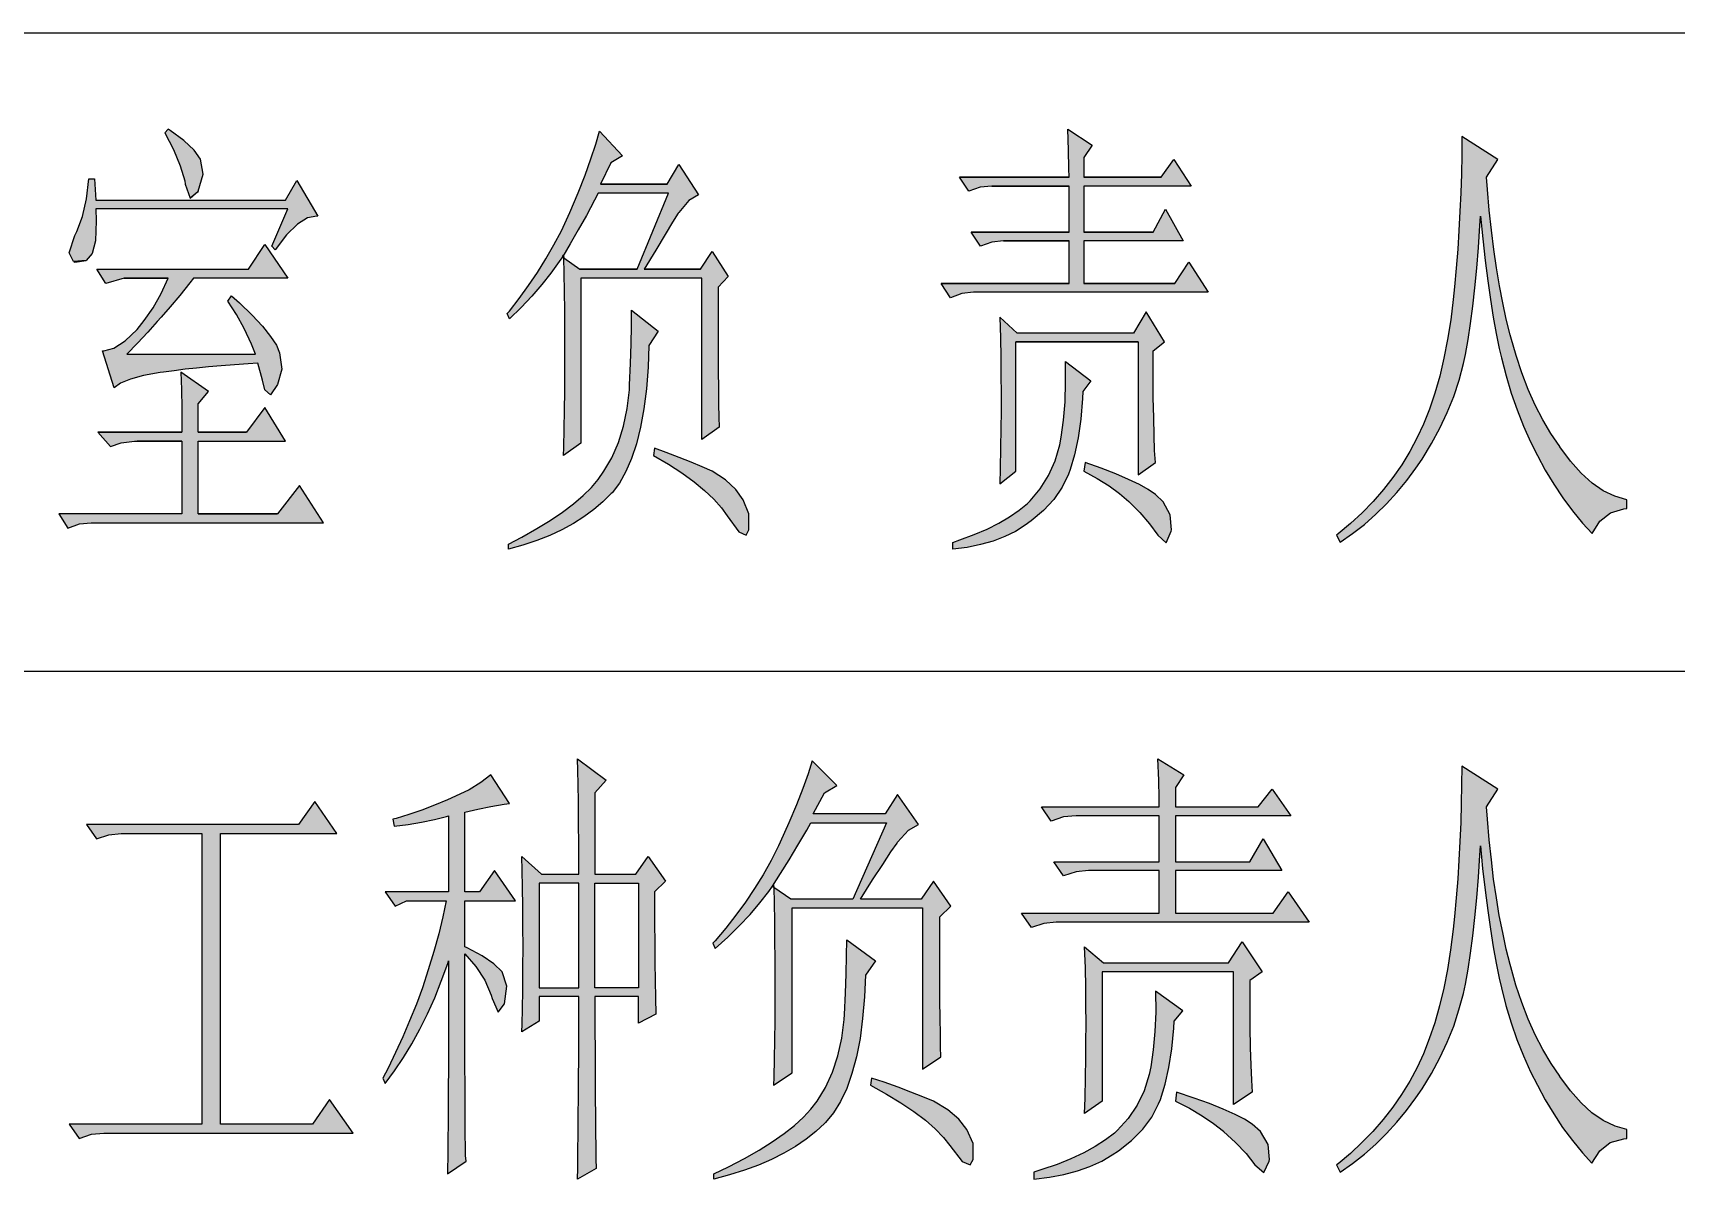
# Model space of a CAD drawing. Extents: x 535358 to 858566, y -185481 to -98609.
# Drawn here: x 754768 to 756158, y -160068 to -159098 of the extents above; entities that cross this region are included whole.
import ezdxf

# ---------------------------------------------------------------- set-up
doc = ezdxf.new("R2010")
doc.units = 0
doc.header["$LTSCALE"] = 1000
doc.header["$MEASUREMENT"] = 0
doc.layers.add('1', color=3, linetype='CONTINUOUS')

msp = doc.modelspace()

# ---------------------------------------------------------------- hatches: boundary and pattern name
at = {"layer": '1'}
h = msp.add_hatch(color=256, dxfattribs=at)
h.paths.add_polyline_path([(754900.4, -159309.8), (754903.4, -159306), (754983.3, -159306), (754963.8, -159277.4), (754950.1, -159298.4), (754821.7, -159298.4), (754829.4, -159310.4), (754844.9, -159306), (754882, -159306), (754876, -159319), (754869.2, -159331), (754861.8, -159341.8), (754855.7, -159349.4), (754845.5, -159359.1), (754836.1, -159365.1), (754826.6, -159367.7), (754836.2, -159398.9), (754841.8, -159394.9), (754850.1, -159391.3), (754861.2, -159388.3), (754875.2, -159385.9), (754878.1, -159385.4), (754887, -159384.3), (754896.3, -159383.1), (754906, -159382.1), (754916.1, -159381.1), (754926.8, -159380.1), (754938, -159379.3), (754949.6, -159378.4), (754958, -159377.9), (754961.8, -159392.4), (754963.8, -159400.4), (754968.7, -159404.7), (754974.6, -159395.9), (754978.1, -159383), (754976.1, -159369.1), (754973.6, -159362.8), (754968.7, -159355.3), (754961.8, -159346.7), (754953, -159337.3), (754942.3, -159326.8), (754935.5, -159321), (754932.5, -159325.4), (754939.8, -159336.6), (754946.4, -159348.7), (754952.6, -159361.7), (754956, -159370.4), (754846.9, -159370.4), (754856.2, -159361), (754864.8, -159351.7), (754872.8, -159342.7), (754876.1, -159339), (754883.8, -159330.3), (754892, -159320.5)])
h.paths.add_polyline_path([(754907.3, -159412.4), (754916.1, -159401.9), (754892.7, -159385.4), (754893.2, -159400.1), (754893.5, -159416), (754893.7, -159433), (754893.7, -159436.4), (754822.5, -159436.4), (754833.2, -159448.4), (754842.2, -159445.3), (754853.4, -159443.9), (754855.7, -159443.9), (754893.7, -159443.9), (754893.7, -159505.5), (754789.5, -159505.5), (754797.2, -159517.5), (754806.9, -159513.9), (754816.8, -159512.9), (755013.4, -159512.9), (754993, -159481.5), (754974.6, -159505.5), (754907.3, -159505.5), (754907.3, -159443.9), (754981.3, -159443.9), (754963.8, -159415.4), (754948.3, -159436.4), (754907.3, -159436.4)])
h.paths.add_polyline_path([(754904, -159197.6), (754895.4, -159189.5), (754883.8, -159181.1), (754882, -159179.9), (754879.1, -159182.9), (754886.5, -159197.2), (754892.1, -159210.8), (754896, -159223.5), (754896.5, -159226.4), (754900.5, -159238.4), (754907.3, -159232.4), (754911.7, -159218.1), (754909.3, -159205.4)])
h.paths.add_polyline_path([(754821.1, -159257.5), (754820.7, -159247.4), (754983.3, -159247.4), (754969.6, -159279), (754972.6, -159282), (754982.1, -159269.2), (754991.3, -159260.2), (754999.9, -159255), (755008.5, -159253.2), (754991, -159223.4), (754981.3, -159239.9), (754820.7, -159239.9), (754819.7, -159221.9), (754814.8, -159221.9), (754812.9, -159238.9), (754809.5, -159253.8), (754804.8, -159266.5), (754803.1, -159270), (754798.2, -159284.5), (754801.9, -159292), (754812.7, -159291.1), (754817.7, -159285), (754820.5, -159274.4)])
h.paths.add_polyline_path([(755235.8, -159253), (755242.7, -159240.1), (755245.9, -159234), (755305.3, -159234), (755278.9, -159298.5), (755230.3, -159298.5), (755216.7, -159288.7), (755217, -159301.8), (755217.2, -159317.4), (755217.5, -159333.4), (755217.6, -159349.7), (755217.6, -159366.3), (755217.6, -159369), (755217.6, -159385.4), (755217.5, -159401.7), (755217.3, -159417.7), (755217.1, -159433.6), (755216.8, -159449.2), (755216.6, -159456), (755231.2, -159445.5), (755231.2, -159305.9), (755333.5, -159305.9), (755333.5, -159442.5), (755348.1, -159432), (755347.9, -159423.5), (755347.7, -159412.7), (755347.5, -159399.5), (755347.3, -159384), (755347.3, -159366.1), (755347.2, -159345.9), (755347.2, -159323.3), (755347.2, -159313.5), (755355.9, -159304.5), (755342.2, -159283.5), (755332.5, -159298.5), (755284.8, -159298.5), (755294.5, -159282.4), (755302.4, -159269.1), (755308.8, -159258.7), (755313.6, -159251.1), (755314, -159250.5), (755322.5, -159240.3), (755330.6, -159235.5), (755314, -159209.9), (755304.3, -159226.5), (755247.8, -159226.5), (755256.6, -159208.4), (755266.3, -159202.5), (755246.8, -159181.5), (755243.7, -159192.5), (755239.7, -159205), (755234.7, -159218.8), (755228.8, -159233.9), (755221.8, -159250.3), (755220.5, -159253.4), (755214.7, -159265.8), (755208.4, -159277.9), (755201.6, -159289.6), (755194.6, -159301.1), (755187, -159312.2), (755179.1, -159323.1), (755170.7, -159333.8), (755168.9, -159336), (755170.9, -159340.4), (755180.7, -159330.7), (755189.7, -159321.1), (755198.1, -159311.4), (755205.9, -159301.7), (755212.9, -159292), (755215.9, -159287.6), (755222.2, -159276.9), (755229, -159265.2)])
h.paths.add_polyline_path([(755286.6, -159399.6), (755288, -159381.2), (755288.7, -159362.9), (755296.5, -159350.9), (755274.1, -159333), (755274, -159346.5), (755273.7, -159361.5), (755273.1, -159378.1), (755272.3, -159396.2), (755272.2, -159400.5), (755270.4, -159416.3), (755267.3, -159431.1), (755263, -159444.9), (755257.4, -159457.9), (755250.7, -159469.4), (755245.9, -159476.3), (755240.1, -159483.1), (755233.1, -159490), (755224.9, -159496.9), (755215.7, -159503.9), (755205.3, -159510.9), (755193.8, -159517.9), (755181.2, -159525.1), (755169.9, -159531), (755169.9, -159535.4), (755182.2, -159531.9), (755193.9, -159528), (755204.8, -159523.6), (755215.2, -159518.8), (755224.8, -159513.6), (755233.8, -159507.8), (755242.1, -159501.7), (755249.8, -159495.2), (755257.6, -159487.5), (755263.8, -159479.3), (755269.2, -159469.7), (755274.1, -159458.6), (755278.2, -159446.1), (755281.7, -159432.1), (755284.5, -159416.6)])
h.paths.add_polyline_path([(755362.2, -159484.8), (755353.4, -159476.7), (755342.2, -159469.4), (755333.8, -159465.7), (755324.5, -159461.8), (755314.4, -159457.7), (755303.4, -159453.6), (755293.6, -159449.9), (755292.6, -159456), (755305.3, -159463.4), (755316.7, -159470.8), (755326.9, -159478.2), (755335.9, -159485.6), (755343.7, -159493), (755350.2, -159500.4), (755355, -159507), (755364.8, -159520.5), (755371.1, -159523.3), (755373.4, -159519), (755373.4, -159505.5), (755368.6, -159493.4)])
h.paths.add_polyline_path([(755656.8, -159228), (755747.4, -159228), (755732.8, -159205.5), (755722, -159220.4), (755656.8, -159220.4), (755656.8, -159204), (755663.7, -159193.5), (755643.2, -159180), (755643.8, -159197.8), (755644.1, -159213.2), (755644.2, -159220.4), (755551.6, -159220.4), (755559.4, -159232.5), (755569.1, -159229), (755578.9, -159228), (755644.2, -159228), (755644.2, -159267), (755561.4, -159267), (755569.2, -159279), (755578.9, -159275.5), (755588.7, -159274.4), (755644.2, -159274.4), (755644.2, -159310.5), (755536, -159310.5), (755543.8, -159322.5), (755553.5, -159319), (755563.3, -159317.9), (755762, -159317.9), (755745.4, -159292.5), (755733.7, -159310.5), (755656.8, -159310.5), (755656.8, -159274.4), (755740.6, -159274.4), (755725.9, -159247.5), (755715.3, -159267), (755656.8, -159267)])
h.paths.add_polyline_path([(755599.3, -159359.9), (755702.6, -159359.9), (755702.6, -159472.5), (755717.2, -159462), (755716.6, -159451.7), (755716.1, -159439.1), (755715.8, -159424.2), (755715.4, -159406.9), (755715.3, -159387.4), (755715.3, -159367.5), (755725, -159359.9), (755709.4, -159334.5), (755698.7, -159352.5), (755600.4, -159352.5), (755585.7, -159338.9), (755586.1, -159356.6), (755586.5, -159373.2), (755586.6, -159388.7), (755586.7, -159403.2), (755586.7, -159404.9), (755586.7, -159418.5), (755586.5, -159433.2), (755586.3, -159449.5), (755586, -159467), (755585.7, -159479.9), (755599.3, -159469.4)])
h.paths.add_polyline_path([(755648.9, -159455.4), (755651.8, -159441), (755654.1, -159425.2), (755655.6, -159407.7), (755655.9, -159402), (755662.6, -159392.9), (755641.3, -159376.5), (755641.3, -159394), (755640.8, -159410.6), (755639.5, -159426.1), (755637.5, -159440.6), (755636.4, -159446.9), (755632.4, -159460.6), (755626.9, -159473), (755619.8, -159484.3), (755611.2, -159494.4), (755609.1, -159496.5), (755602, -159502.4), (755593.9, -159507.9), (755584.9, -159513.2), (755574.9, -159518.3), (755564, -159522.9), (755551.9, -159527.4), (755545.8, -159529.5), (755545.8, -159535.4), (755558, -159533.8), (755569.4, -159531.4), (755580.1, -159528.4), (755589.9, -159524.6), (755598.9, -159520.2), (755607.2, -159515.1), (755612.1, -159511.4), (755622.5, -159502.7), (755631.2, -159493.2), (755638.3, -159482.9), (755643.7, -159471.8), (755645.1, -159467.9)])
h.paths.add_polyline_path([(755723.7, -159495.1), (755717.2, -159489), (755711.2, -159484.9), (755703.7, -159480.6), (755694.5, -159476.2), (755683.8, -159471.6), (755671.5, -159466.8), (755657.8, -159462), (755656.8, -159469.4), (755668, -159475.6), (755678, -159481.8), (755687, -159488.3), (755694.8, -159495), (755694.9, -159495), (755704.2, -159504.3), (755712.3, -159513.9), (755719.2, -159523.4), (755726.3, -159529.9), (755730.6, -159520.1), (755730.9, -159519), (755729.8, -159506.2)])
h.paths.add_polyline_path([(755999.7, -159248.5), (755998.3, -159230.9), (755997.5, -159220.5), (756006.9, -159205.5), (755976.5, -159186), (755976.4, -159201.9), (755976.1, -159217.8), (755975.6, -159233.7), (755974.9, -159249.6), (755974.1, -159265.6), (755973, -159281.5), (755971.7, -159297.4), (755970.3, -159313.4), (755969.2, -159324), (755967.1, -159341.3), (755964.5, -159357.9), (755961.3, -159373.8), (755957.8, -159388.9), (755953.7, -159403.2), (755949.1, -159416.8), (755944, -159429.6), (755938.8, -159440.9), (755932.5, -159452.6), (755925.6, -159463.8), (755918.2, -159474.6), (755910.1, -159484.9), (755901.4, -159495), (755892.2, -159504.6), (755882.3, -159513.7), (755871.8, -159522.4), (755870.6, -159523.5), (755873.7, -159529.4), (755884.1, -159522.1), (755894.2, -159514.3), (755903.7, -159505.8), (755912.9, -159496.9), (755921.6, -159487.4), (755929.9, -159477.3), (755937.7, -159466.7), (755943, -159459), (755950.9, -159446), (755958, -159432.9), (755964.2, -159419.5), (755969.6, -159406), (755974.2, -159392.2), (755977.9, -159378.2), (755979.6, -159370.5), (755981.8, -159357.9), (755983.8, -159344.2), (755985.8, -159329.6), (755987.5, -159314.1), (755989.1, -159297.5), (755990.5, -159280), (755991.8, -159261.4), (755992.3, -159253.4), (755994.2, -159272.8), (755996.2, -159291), (755998.4, -159308.1), (756000.7, -159324.1), (756003.1, -159339), (756005.6, -159352.7), (756008.2, -159365.4), (756010.1, -159373.4), (756013.9, -159388.5), (756018.3, -159403.2), (756023.2, -159417.4), (756028.7, -159431.2), (756034.7, -159444.6), (756040.5, -159455.9), (756047.1, -159468.4), (756054.3, -159480.4), (756061.9, -159491.9), (756070.1, -159502.8), (756078.7, -159513.2), (756086.7, -159521.9), (756093.2, -159511.5), (756102.2, -159504.6), (756113.6, -159501.2), (756116, -159501), (756116, -159493.5), (756106, -159490.5), (756096.2, -159485.8), (756086.7, -159479.3), (756077.4, -159470.9), (756068.3, -159460.7), (756059.4, -159448.6), (756059.4, -159448.4), (756051.9, -159437.5), (756045, -159425.9), (756038.6, -159413.4), (756032.6, -159400.2), (756027.2, -159386.2), (756022.4, -159371.3), (756017.9, -159355.8), (756017.4, -159354), (756014.1, -159340.7), (756011.1, -159326.8), (756008.3, -159312.4), (756005.8, -159297.3), (756003.5, -159281.7), (756001.5, -159265.3)])
h = msp.add_hatch(color=256, dxfattribs=at)
h.paths.add_polyline_path([(755279.9, -159906.4), (755243.1, -159906.4), (755243.1, -159817.8), (755279.9, -159817.8)], flags=16)
h.paths.add_polyline_path([(755302.9, -159816.3), (755293.5, -159825.3), (755293.5, -159851.7), (755293.7, -159868.7), (755293.8, -159884.9), (755293.9, -159900.3), (755294.2, -159914.9), (755294.5, -159928.8), (755279.9, -159936.4), (755279.9, -159913.8), (755243.1, -159913.8), (755243.1, -159939.7), (755243.2, -159961.5), (755243.2, -159981.2), (755243.3, -159999), (755243.5, -160015), (755243.6, -160028.9), (755243.8, -160040.9), (755243.9, -160051.1), (755244.2, -160059.3), (755228.4, -160068.3), (755228.6, -160059), (755228.7, -160044.5), (755228.8, -160029.8), (755229, -160014.4), (755229.1, -159998.7), (755229.3, -159982.5), (755229.4, -159966), (755229.4, -159913.8), (755195.9, -159913.8), (755195.9, -159934.8), (755181.1, -159943.8), (755181.4, -159937.1), (755181.9, -159924.1), (755182, -159908.5), (755182.2, -159890.7), (755182.3, -159870.3), (755182.2, -159856.3), (755182.2, -159837.8), (755181.9, -159821.4), (755181.6, -159807.3), (755181.1, -159795.3), (755198, -159810.4), (755229.4, -159810.4), (755229.4, -159785.9), (755229.3, -159766.3), (755229.1, -159749.2), (755229, -159734.5), (755228.7, -159722.5), (755228.4, -159712.8), (755252.5, -159730.8), (755243.1, -159741.4), (755243.1, -159810.4), (755277.7, -159810.4), (755288.1, -159795.3)])
h.paths.add_polyline_path([(755073.6, -159976.7), (755081.1, -159965.5), (755088.2, -159953.8), (755095, -159941.3), (755101.4, -159928.4), (755107.5, -159914.8), (755113.1, -159900.7), (755118.5, -159885.9), (755119.2, -159883.7), (755119.2, -159958.1), (755119.1, -159975), (755118.9, -159991), (755118.9, -160006.4), (755118.8, -160021.1), (755118.7, -160035), (755118.5, -160048.3), (755118.4, -160060.8), (755118.2, -160063.8), (755134, -160053.2), (755133.7, -160048.2), (755133.6, -160040.8), (755133.4, -160031.2), (755133.3, -160019.6), (755133.3, -160005.7), (755133.2, -159989.7), (755133, -159971.5), (755133, -159877.8), (755142.4, -159888.5), (755149.8, -159900.1), (755155.2, -159912.6), (755156.1, -159915.4), (755161.3, -159927), (755166.5, -159920), (755166.5, -159919.9), (755168.5, -159905.1), (755164.5, -159892.9), (755157.5, -159886.1), (755147.8, -159879.4), (755135, -159872.7), (755133, -159871.9), (755133, -159832.9), (755175.9, -159832.9), (755158.1, -159807.3), (755145.5, -159825.3), (755133, -159825.3), (755133, -159757.9), (755144, -159755.3), (755155, -159753.1), (755166.2, -159751.1), (755170.7, -159750.4), (755154.9, -159726.3), (755146.5, -159732.8), (755136.6, -159738.9), (755125.2, -159744.4), (755118.2, -159747.3), (755107.3, -159751.9), (755096.6, -159756.2), (755085.7, -159759.9), (755074.9, -159763.1), (755072.1, -159763.8), (755073.1, -159769.8), (755085, -159768.2), (755096.3, -159766.3), (755107.2, -159764), (755117.6, -159761.4), (755119.2, -159760.8), (755119.2, -159825.3), (755065.7, -159825.3), (755074.1, -159837.4), (755083.6, -159832.9), (755117.2, -159832.9), (755114.3, -159846.5), (755111, -159860.8), (755106.9, -159875.6), (755102.1, -159891.1), (755097.2, -159906.4), (755092, -159920.4), (755086.3, -159934.4), (755080.5, -159948), (755074.4, -159961.3), (755068, -159974.4), (755063.7, -159982.8), (755065.7, -159987.3)])
h.paths.add_polyline_path([(754806.6, -160033.8), (754817.1, -160030.3), (754827.6, -160029.3), (755038.5, -160029.3), (755018.6, -160000.8), (755004, -160021.8), (754926.2, -160021.8), (754926.2, -159775.9), (755024.8, -159775.9), (755006, -159748.8), (754992.4, -159768.3), (754813, -159768.3), (754821.3, -159780.4), (754831.9, -159776.9), (754842.3, -159775.9), (754910.6, -159775.9), (754910.6, -160021.8), (754798.2, -160021.8)])
h.paths.add_polyline_path([(755195.9, -159906.4), (755229.4, -159906.4), (755229.4, -159817.8), (755195.9, -159817.8)], flags=16)
h.paths.add_polyline_path([(755633.4, -159850.8), (755622.8, -159851.9), (755612.4, -159855.3), (755603.9, -159843.3), (755720.5, -159843.3), (755720.5, -159807.3), (755660.6, -159807.3), (755650.2, -159808.4), (755639.6, -159811.8), (755631.4, -159799.8), (755720.5, -159799.8), (755720.5, -159760.8), (755650.2, -159760.8), (755639.6, -159761.8), (755629.2, -159765.3), (755620.8, -159753.4), (755720.5, -159753.4), (755720.4, -159746), (755720.1, -159730.6), (755719.4, -159712.8), (755741.4, -159726.3), (755734.2, -159736.9), (755734.2, -159753.4), (755804.3, -159753.4), (755815.9, -159738.3), (755831.7, -159760.8), (755734.2, -159760.8), (755734.2, -159799.8), (755797.1, -159799.8), (755808.5, -159780.4), (755824.3, -159807.3), (755734.2, -159807.3), (755734.2, -159843.3), (755816.9, -159843.3), (755829.6, -159825.3), (755847.4, -159850.8)])
h.paths.add_polyline_path([(755427.8, -159759.3), (755437.2, -159741.4), (755447.6, -159735.3), (755426.8, -159714.4), (755423.4, -159725.4), (755418.9, -159737.9), (755413.6, -159751.7), (755407.2, -159766.7), (755399.8, -159783.1), (755398.3, -159786.3), (755392.1, -159798.6), (755385.3, -159810.7), (755378, -159822.4), (755370.4, -159833.9), (755362.2, -159845), (755353.7, -159856.1), (755344.7, -159866.6), (755342.8, -159868.8), (755344.8, -159873.3), (755355.4, -159863.6), (755365.1, -159853.9), (755374.3, -159844.3), (755382.5, -159834.6), (755390.2, -159824.9), (755393.4, -159820.4), (755400.2, -159809.8), (755407.5, -159798.1), (755414.7, -159785.7), (755422.3, -159773), (755425.6, -159766.9), (755489.7, -159766.9), (755461.3, -159831.3), (755408.9, -159831.3), (755394.3, -159821.5), (755394.6, -159834.6), (755394.9, -159850.3), (755395, -159866.2), (755395.2, -159882.6), (755395.2, -159934.5), (755394.9, -159950.6), (755394.7, -159966.4), (755394.3, -159982.1), (755394.1, -159988.9), (755409.9, -159978.3), (755409.9, -159838.8), (755520.1, -159838.8), (755520.1, -159975.4), (755535.8, -159964.8), (755535.5, -159956.4), (755535.4, -159945.5), (755535.1, -159932.3), (755534.9, -159916.8), (755534.9, -159899), (755534.8, -159878.8), (755534.8, -159846.3), (755544.2, -159837.4), (755529.6, -159816.3), (755519, -159831.3), (755467.7, -159831.3), (755477.9, -159815.2), (755486.6, -159802), (755493.5, -159791.5), (755498.7, -159784), (755499.1, -159783.3), (755508.3, -159773.1), (755516.9, -159768.3), (755499.1, -159742.8), (755488.5, -159759.3)])
h.paths.add_polyline_path([(755990.5, -159812.8), (755991.7, -159794.3), (755992.2, -159786.3), (755994.1, -159805.6), (755996.3, -159823.9), (755998.5, -159841), (756000.7, -159856.9), (756003.1, -159871.9), (756005.6, -159885.6), (756008.2, -159898.2), (756010.1, -159906.4), (756013.8, -159921.4), (756018.2, -159936.1), (756023.1, -159950.3), (756028.6, -159964.1), (756034.7, -159977.4), (756040.5, -159988.9), (756047, -160001.3), (756054.3, -160013.2), (756061.8, -160024.7), (756070, -160035.7), (756078.7, -160046), (756086.6, -160054.8), (756093.2, -160044.4), (756102.1, -160037.4), (756113.6, -160034.1), (756116.1, -160033.8), (756116.1, -160026.3), (756106.1, -160023.4), (756096.2, -160018.7), (756086.6, -160012.1), (756077.4, -160003.8), (756068.4, -159993.5), (756059.5, -159981.5), (756059.4, -159981.3), (756052, -159970.5), (756045, -159958.7), (756038.6, -159946.2), (756032.7, -159933), (756027.2, -159919), (756022.3, -159904.2), (756017.9, -159888.7), (756017.3, -159886.8), (756014.1, -159873.6), (756011.1, -159859.7), (756008.2, -159845.3), (756005.7, -159830.2), (756003.4, -159814.4), (756001.5, -159798.2), (755999.6, -159781.2), (755998.2, -159763.8), (755997.5, -159753.4), (756006.9, -159738.3), (755976.4, -159718.9), (755976.3, -159734.7), (755976, -159750.6), (755975.6, -159766.6), (755974.8, -159782.5), (755974, -159798.5), (755973, -159814.3), (755971.7, -159830.2), (755970.2, -159846.2), (755969.2, -159856.8), (755967, -159874.2), (755964.4, -159890.9), (755961.4, -159906.7), (755957.7, -159921.7), (755953.7, -159936.1), (755949, -159949.6), (755944, -159962.3), (755938.7, -159973.8), (755932.5, -159985.4), (755925.5, -159996.7), (755918.1, -160007.4), (755910, -160017.9), (755901.3, -160027.9), (755892, -160037.4), (755882.2, -160046.6), (755871.8, -160055.3), (755870.4, -160056.3), (755873.6, -160062.4), (755884.1, -160055), (755894.1, -160047.2), (755903.6, -160038.7), (755912.8, -160029.8), (755921.5, -160020.2), (755929.7, -160010.2), (755937.7, -159999.5), (755942.9, -159991.8), (755950.8, -159978.9), (755957.9, -159965.8), (755964.1, -159952.3), (755969.6, -159938.8), (755974.1, -159925.1), (755977.9, -159911.2), (755979.6, -159903.3), (755981.8, -159890.7), (755983.8, -159877.1), (755985.7, -159862.4), (755987.5, -159846.9), (755989.1, -159830.4)])
h.paths.add_polyline_path([(755682.7, -160029.3), (755675, -160035.1), (755666.4, -160040.8), (755656.6, -160046), (755645.8, -160051.1), (755634, -160055.9), (755621.2, -160060.2), (755614.5, -160062.4), (755614.5, -160068.3), (755627.7, -160066.6), (755639.9, -160064.3), (755651.4, -160061.2), (755661.9, -160057.5), (755671.8, -160053), (755680.6, -160047.9), (755685.9, -160044.3), (755697, -160035.6), (755706.5, -160026.1), (755714.1, -160015.8), (755719.9, -160004.7), (755721.5, -160000.8), (755725.5, -159988.1), (755728.6, -159973.9), (755731.1, -159958.1), (755732.7, -159940.6), (755733, -159934.8), (755740.4, -159925.8), (755717.3, -159909.3), (755717.5, -159927), (755716.8, -159943.5), (755715.4, -159959), (755713.3, -159973.4), (755712.1, -159979.9), (755707.8, -159993.5), (755701.8, -160005.8), (755694.3, -160017.1), (755685, -160027.3)])
h.paths.add_polyline_path([(755438.1, -159990.8), (755444, -159977.9), (755448.7, -159963.9), (755452, -159949.1), (755454, -159933.3), (755454.2, -159929), (755455, -159911), (755455.6, -159894.5), (755455.9, -159879.4), (755456.1, -159865.8), (755480.3, -159883.7), (755471.9, -159895.8), (755471.1, -159914.1), (755469.5, -159932.5), (755467.4, -159949.4), (755464.3, -159964.9), (755460.5, -159979), (755456.1, -159991.5), (755450.8, -160002.6), (755444.9, -160012.2), (755438.2, -160020.3), (755437.5, -160021.1), (755430, -160028), (755421.7, -160034.5), (755412.7, -160040.8), (755403, -160046.4), (755392.5, -160051.7), (755381.4, -160056.4), (755369.6, -160060.8), (755357, -160064.8), (755343.8, -160068.3), (755343.8, -160063.8), (755356, -160057.9), (755369.6, -160050.8), (755382, -160043.8), (755393.1, -160036.7), (755403.1, -160029.8), (755411.8, -160022.9), (755419.4, -160016), (755425.7, -160009.2), (755431, -160002.4)])
h.paths.add_polyline_path([(755477.1, -159982.8), (755476.1, -159988.9), (755489.7, -159996.3), (755502, -160003.7), (755513, -160011.1), (755522.6, -160018.4), (755531, -160025.8), (755538, -160033.2), (755543.2, -160039.8), (755553.8, -160053.4), (755560.6, -160056.1), (755563.1, -160051.8), (755563.1, -160038.3), (755557.8, -160026.3), (755551, -160017.6), (755541.5, -160009.6), (755529.6, -160002.4), (755520.4, -159998.6), (755510.4, -159994.7), (755499.6, -159990.6), (755487.7, -159986.4)])
h.paths.add_polyline_path([(755394.3, -159821.5), (755393.1, -159820.8), (755393.4, -159820.4), (755394.1, -159819.4)], flags=16)
h.paths.add_polyline_path([(755658.5, -159921.6), (755658.3, -159906.1), (755658, -159889.4), (755657.4, -159871.9), (755673.3, -159885.3), (755779.2, -159885.3), (755790.7, -159867.4), (755807.5, -159892.9), (755797.1, -159900.3), (755797.1, -159920.3), (755797.2, -159939.7), (755797.5, -159957), (755797.9, -159971.9), (755798.5, -159984.5), (755799.1, -159994.8), (755783.4, -160005.3), (755783.4, -159892.9), (755672.2, -159892.9), (755672.2, -160002.4), (755657.4, -160012.8), (755657.7, -159999.9), (755658.2, -159982.3), (755658.3, -159966.1), (755658.5, -159951.3), (755658.6, -159937.8), (755658.6, -159936.1)])
h.paths.add_polyline_path([(755806.2, -160028), (755799.1, -160021.8), (755792.7, -160017.7), (755784.6, -160013.5), (755774.7, -160009), (755763.1, -160004.4), (755750, -159999.7), (755735.2, -159994.8), (755734.2, -160002.4), (755746, -160008.4), (755756.9, -160014.7), (755766.5, -160021.2), (755775, -160027.7), (755775, -160027.9), (755785, -160037.2), (755793.9, -160046.7), (755801.3, -160056.3), (755809, -160062.8), (755813.6, -160053), (755813.9, -160051.8), (755812.7, -160039)])

# ---------------------------------------------------------------- linework, layer by layer
for p, q in [((753984.3, -159098.4), (759384.3, -159098.4)), ((754900.5, -159238.4), (754907.3, -159232.4)), ((754906.8, -159233.2), (754900.5, -159238.4)), ((754907.3, -159232.4), (754906.8, -159233.2)), ((754812.7, -159291.1), (754801.9, -159292)), ((754801.9, -159292), (754803.1, -159292.4)), ((754803.1, -159292.4), (754812.7, -159291.1)), ((754704.3, -159638.4), (759384.3, -159638.4))]:
    msp.add_line(p, q, dxfattribs=at)
for points in [[(754904, -159197.6), (754895.4, -159189.5), (754883.8, -159181.1), (754882, -159179.9), (754879.1, -159182.9), (754886.5, -159197.2), (754892.1, -159210.8), (754896, -159223.5), (754896.5, -159226.4), (754900.5, -159238.4), (754907.3, -159232.4), (754911.7, -159218.1), (754909.3, -159205.4)], [(755217.6, -159366.3), (755217.6, -159349.7), (755217.5, -159333.4), (755217.2, -159317.4), (755217, -159301.8), (755216.7, -159288.7), (755230.3, -159298.5), (755230.3, -159298.5), (755278.9, -159298.5), (755230.3, -159298.5), (755278.9, -159298.5), (755305.3, -159234), (755245.9, -159234), (755242.7, -159240.1), (755235.8, -159253), (755229, -159265.2), (755222.2, -159276.9), (755215.9, -159287.6), (755215.6, -159288), (755216.6, -159286.4), (755216.7, -159288.7), (755215.6, -159288), (755216.6, -159286.4), (755215.9, -159287.6), (755212.9, -159292), (755205.9, -159301.7), (755198.1, -159311.4), (755189.7, -159321.1), (755180.7, -159330.7), (755170.9, -159340.4), (755168.9, -159336), (755170.7, -159333.8), (755179.1, -159323.1), (755187, -159312.2), (755194.6, -159301.1), (755201.6, -159289.6), (755208.4, -159277.9), (755214.7, -159265.8), (755220.5, -159253.4), (755221.8, -159250.3), (755228.8, -159233.9), (755234.7, -159218.8), (755239.7, -159205), (755243.7, -159192.5), (755246.8, -159181.5), (755266.3, -159202.5), (755256.6, -159208.4), (755247.8, -159226.5), (755304.3, -159226.5), (755247.8, -159226.5), (755304.3, -159226.5), (755314, -159209.9), (755330.6, -159235.5), (755322.5, -159240.3), (755314, -159250.5), (755313.6, -159251.1), (755308.8, -159258.7), (755302.4, -159269.1), (755294.5, -159282.4), (755284.8, -159298.5), (755332.5, -159298.5), (755284.8, -159298.5), (755332.5, -159298.5), (755342.2, -159283.5), (755355.9, -159304.5), (755347.2, -159313.5), (755347.2, -159323.3), (755347.2, -159345.9), (755347.3, -159366.1), (755347.3, -159384), (755347.5, -159399.5), (755347.7, -159412.7), (755347.9, -159423.5), (755348.1, -159432), (755333.5, -159442.5), (755333.5, -159305.9), (755231.2, -159305.9), (755231.2, -159445.5), (755216.6, -159456), (755216.8, -159449.2), (755217.1, -159433.6), (755217.3, -159417.7), (755217.5, -159401.7), (755217.6, -159385.4), (755217.6, -159369)], [(755740.6, -159274.4), (755656.8, -159274.4), (755656.8, -159310.5), (755733.7, -159310.5), (755656.8, -159310.5), (755733.7, -159310.5), (755745.4, -159292.5), (755762, -159317.9), (755563.3, -159317.9), (755553.5, -159319), (755543.8, -159322.5), (755536, -159310.5), (755536, -159310.5), (755644.2, -159310.5), (755536, -159310.5), (755644.2, -159310.5), (755644.2, -159274.4), (755588.7, -159274.4), (755644.2, -159274.4), (755588.7, -159274.4), (755578.9, -159275.5), (755569.2, -159279), (755561.4, -159267), (755561.4, -159267), (755644.2, -159267), (755561.4, -159267), (755644.2, -159267), (755644.2, -159228), (755578.9, -159228), (755644.2, -159228), (755578.9, -159228), (755569.1, -159229), (755559.4, -159232.5), (755551.6, -159220.4), (755551.6, -159220.4), (755644.2, -159220.4), (755551.6, -159220.4), (755644.2, -159220.4), (755644.1, -159213.2), (755643.8, -159197.8), (755643.2, -159180), (755663.7, -159193.5), (755656.8, -159204), (755656.8, -159220.4), (755722, -159220.4), (755656.8, -159220.4), (755722, -159220.4), (755732.8, -159205.5), (755747.4, -159228), (755656.8, -159228), (755656.8, -159267), (755715.3, -159267), (755656.8, -159267), (755715.3, -159267), (755725.9, -159247.5)], [(755884.1, -159522.1), (755894.2, -159514.3), (755903.7, -159505.8), (755912.9, -159496.9), (755921.6, -159487.4), (755929.9, -159477.3), (755937.7, -159466.7), (755943, -159459), (755950.9, -159446), (755958, -159432.9), (755964.2, -159419.5), (755969.6, -159406), (755974.2, -159392.2), (755977.9, -159378.2), (755979.6, -159370.5), (755981.8, -159357.9), (755983.8, -159344.2), (755985.8, -159329.6), (755987.5, -159314.1), (755989.1, -159297.5), (755990.5, -159280), (755991.8, -159261.4), (755992.3, -159253.4), (755994.2, -159272.8), (755996.2, -159291), (755998.4, -159308.1), (756000.7, -159324.1), (756003.1, -159339), (756005.6, -159352.7), (756008.2, -159365.4), (756010.1, -159373.4), (756013.9, -159388.5), (756018.3, -159403.2), (756023.2, -159417.4), (756028.7, -159431.2), (756034.7, -159444.6), (756040.5, -159455.9), (756047.1, -159468.4), (756054.3, -159480.4), (756061.9, -159491.9), (756070.1, -159502.8), (756078.7, -159513.2), (756086.7, -159521.9), (756093.2, -159511.5), (756102.2, -159504.6), (756113.6, -159501.2), (756116, -159501), (756116, -159493.5), (756106, -159490.5), (756096.2, -159485.8), (756086.7, -159479.3), (756077.4, -159470.9), (756068.3, -159460.7), (756059.4, -159448.6), (756059.4, -159448.4), (756051.9, -159437.5), (756045, -159425.9), (756038.6, -159413.4), (756032.6, -159400.2), (756027.2, -159386.2), (756022.4, -159371.3), (756017.9, -159355.8), (756017.4, -159354), (756014.1, -159340.7), (756011.1, -159326.8), (756008.3, -159312.4), (756005.8, -159297.3), (756003.5, -159281.7), (756001.5, -159265.3), (755999.7, -159248.5), (755998.3, -159230.9), (755997.5, -159220.5), (756006.9, -159205.5), (755976.5, -159186), (755976.4, -159201.9), (755976.1, -159217.8), (755975.6, -159233.7), (755974.9, -159249.6), (755974.1, -159265.6), (755973, -159281.5), (755971.7, -159297.4), (755970.3, -159313.4), (755969.2, -159324), (755967.1, -159341.3), (755964.5, -159357.9), (755961.3, -159373.8), (755957.8, -159388.9), (755953.7, -159403.2), (755949.1, -159416.8), (755944, -159429.6), (755938.8, -159440.9), (755932.5, -159452.6), (755925.6, -159463.8), (755918.2, -159474.6), (755910.1, -159484.9), (755901.4, -159495), (755892.2, -159504.6), (755882.3, -159513.7), (755871.8, -159522.4), (755870.6, -159523.5), (755873.7, -159529.4)], [(754991, -159223.4), (755008.6, -159253.4), (755007.7, -159253.4), (754999.9, -159255), (754991.3, -159260.2), (754982.1, -159269.2), (754972.6, -159282), (754969.6, -159279), (754983.3, -159247.4), (754820.7, -159247.4), (754821.1, -159257.5), (754820.5, -159274.4), (754817.7, -159285), (754812.7, -159291.1), (754801.9, -159292), (754798.2, -159284.5), (754803.1, -159270), (754804.8, -159266.5), (754809.5, -159253.8), (754812.9, -159238.9), (754814.8, -159221.9), (754819.7, -159221.9), (754820.7, -159239.9), (754981.3, -159239.9)], [(754906, -159382.1), (754896.3, -159383.1), (754887, -159384.3), (754878.1, -159385.4), (754875.2, -159385.9), (754861.2, -159388.3), (754850.1, -159391.3), (754841.8, -159394.9), (754836.2, -159398.9), (754826.5, -159367.4), (754827.5, -159367.4), (754836.1, -159365.1), (754845.5, -159359.1), (754855.7, -159349.4), (754861.8, -159341.8), (754869.2, -159331), (754876, -159319), (754882, -159306), (754844.9, -159306), (754882, -159306), (754844.9, -159306), (754829.4, -159310.4), (754821.7, -159298.4), (754950.1, -159298.4), (754963.8, -159277.4), (754983.3, -159306), (754903.4, -159306), (754900.4, -159309.8), (754892, -159320.5), (754883.8, -159330.3), (754876.1, -159339), (754872.8, -159342.7), (754864.8, -159351.7), (754856.2, -159361), (754846.9, -159370.4), (754956, -159370.4), (754952.6, -159361.7), (754946.4, -159348.7), (754939.8, -159336.6), (754932.5, -159325.4), (754935.5, -159321), (754942.3, -159326.8), (754953, -159337.3), (754961.8, -159346.7), (754968.7, -159355.3), (754973.6, -159362.8), (754976.1, -159369.1), (754978.1, -159383), (754974.6, -159395.9), (754968.7, -159404.7), (754963.8, -159400.4), (754961.8, -159392.4), (754958, -159377.9), (754949.6, -159378.4), (754938, -159379.3), (754926.8, -159380.1), (754916.1, -159381.1)], [(755274.1, -159458.6), (755269.2, -159469.7), (755263.8, -159479.3), (755257.6, -159487.5), (755256.8, -159488.2), (755249.8, -159495.2), (755242.1, -159501.7), (755233.8, -159507.8), (755224.8, -159513.6), (755215.2, -159518.8), (755204.8, -159523.6), (755193.9, -159528), (755182.2, -159531.9), (755169.9, -159535.4), (755169.9, -159531), (755181.2, -159525.1), (755193.8, -159517.9), (755205.3, -159510.9), (755215.7, -159503.9), (755224.9, -159496.9), (755233.1, -159490), (755240.1, -159483.1), (755245.9, -159476.3), (755250.7, -159469.4), (755257.4, -159457.9), (755263, -159444.9), (755267.3, -159431.1), (755270.4, -159416.3), (755272.2, -159400.5), (755272.3, -159396.2), (755273.1, -159378.1), (755273.7, -159361.5), (755274, -159346.5), (755274.1, -159333), (755296.5, -159350.9), (755288.7, -159362.9), (755288, -159381.2), (755286.6, -159399.6), (755284.5, -159416.6), (755281.7, -159432.1), (755278.2, -159446.1)], [(755715.3, -159387.4), (755715.3, -159367.5), (755725, -159359.9), (755709.4, -159334.5), (755698.7, -159352.5), (755600.4, -159352.5), (755585.7, -159338.9), (755586.1, -159356.6), (755586.5, -159373.2), (755586.6, -159388.7), (755586.7, -159403.2), (755586.7, -159404.9), (755586.7, -159418.5), (755586.5, -159433.2), (755586.3, -159449.5), (755586, -159467), (755585.7, -159479.9), (755599.3, -159469.4), (755599.3, -159359.9), (755702.6, -159359.9), (755599.3, -159359.9), (755702.6, -159359.9), (755702.6, -159472.5), (755717.2, -159462), (755716.6, -159451.7), (755716.1, -159439.1), (755715.8, -159424.2), (755715.4, -159406.9)], [(755648.9, -159455.4), (755645.1, -159467.9), (755643.7, -159471.8), (755638.3, -159482.9), (755631.2, -159493.2), (755622.5, -159502.7), (755612.1, -159511.4), (755607.2, -159515.1), (755598.9, -159520.2), (755589.9, -159524.6), (755580.1, -159528.4), (755569.4, -159531.4), (755558, -159533.8), (755545.8, -159535.4), (755545.8, -159529.5), (755551.9, -159527.4), (755564, -159522.9), (755574.9, -159518.3), (755584.9, -159513.2), (755593.9, -159507.9), (755602, -159502.4), (755609.1, -159496.5), (755611.2, -159494.4), (755619.8, -159484.3), (755626.9, -159473), (755632.4, -159460.6), (755636.4, -159446.9), (755637.5, -159440.6), (755639.5, -159426.1), (755640.8, -159410.6), (755641.3, -159394), (755641.3, -159376.5), (755662.6, -159392.9), (755655.9, -159402), (755655.6, -159407.7), (755654.1, -159425.2), (755651.8, -159441)], [(754893.7, -159505.5), (754789.5, -159505.5), (754797.2, -159517.5), (754806.9, -159513.9), (754816.8, -159512.9), (755013.4, -159512.9), (754993, -159481.5), (754974.6, -159505.5), (754907.3, -159505.5), (754974.6, -159505.5), (754907.3, -159505.5), (754907.3, -159443.9), (754981.3, -159443.9), (754963.8, -159415.4), (754948.3, -159436.4), (754907.3, -159436.4), (754948.3, -159436.4), (754907.3, -159436.4), (754907.3, -159412.4), (754916.1, -159401.9), (754892.7, -159385.4), (754893.2, -159400.1), (754893.5, -159416), (754893.7, -159433), (754893.7, -159436.4), (754822.5, -159436.4), (754893.7, -159436.4), (754822.5, -159436.4), (754822.5, -159436.4), (754833.2, -159448.4), (754842.2, -159445.3), (754853.4, -159443.9), (754855.7, -159443.9), (754893.7, -159443.9), (754855.7, -159443.9), (754893.7, -159443.9)], [(755335.9, -159485.6), (755343.7, -159493), (755350.2, -159500.4), (755355, -159507), (755364.8, -159520.5), (755371.1, -159523.3), (755373.4, -159519), (755373.4, -159505.5), (755368.6, -159493.4), (755362.2, -159484.8), (755353.4, -159476.7), (755342.2, -159469.4), (755333.8, -159465.7), (755324.5, -159461.8), (755314.4, -159457.7), (755303.4, -159453.6), (755293.6, -159449.9), (755292.6, -159456), (755305.3, -159463.4), (755316.7, -159470.8), (755326.9, -159478.2)], [(755694.9, -159495), (755704.2, -159504.3), (755712.3, -159513.9), (755719.2, -159523.4), (755726.3, -159529.9), (755730.6, -159520.1), (755730.9, -159519), (755729.8, -159506.2), (755723.7, -159495.1), (755717.2, -159489), (755711.2, -159484.9), (755703.7, -159480.6), (755694.5, -159476.2), (755683.8, -159471.6), (755671.5, -159466.8), (755657.8, -159462), (755656.8, -159469.4), (755668, -159475.6), (755678, -159481.8), (755687, -159488.3), (755694.8, -159495)], [(755302.9, -159816.3), (755293.5, -159825.3), (755293.5, -159851.7), (755293.7, -159868.7), (755293.8, -159884.9), (755293.9, -159900.3), (755294.2, -159914.9), (755294.5, -159928.8), (755279.9, -159936.4), (755279.9, -159913.8), (755243.1, -159913.8), (755243.1, -159939.7), (755243.2, -159961.5), (755243.2, -159981.2), (755243.3, -159999), (755243.5, -160015), (755243.6, -160028.9), (755243.8, -160040.9), (755243.9, -160051.1), (755244.2, -160059.3), (755228.4, -160068.3), (755228.6, -160059), (755228.7, -160044.5), (755228.8, -160029.8), (755229, -160014.4), (755229.1, -159998.7), (755229.3, -159982.5), (755229.4, -159966), (755229.4, -159913.8), (755195.9, -159913.8), (755195.9, -159934.8), (755181.1, -159943.8), (755181.4, -159937.1), (755181.9, -159924.1), (755182, -159908.5), (755182.2, -159890.7), (755182.3, -159870.3), (755182.2, -159856.3), (755182.2, -159837.8), (755181.9, -159821.4), (755181.6, -159807.3), (755181.1, -159795.3), (755198, -159810.4), (755229.4, -159810.4), (755229.4, -159785.9), (755229.3, -159766.3), (755229.1, -159749.2), (755229, -159734.5), (755228.7, -159722.5), (755228.4, -159712.8), (755252.5, -159730.8), (755243.1, -159741.4), (755243.1, -159810.4), (755277.7, -159810.4), (755288.1, -159795.3)], [(755633.4, -159850.8), (755622.8, -159851.9), (755612.4, -159855.3), (755603.9, -159843.3), (755720.5, -159843.3), (755720.5, -159807.3), (755660.6, -159807.3), (755650.2, -159808.4), (755639.6, -159811.8), (755631.4, -159799.8), (755720.5, -159799.8), (755720.5, -159760.8), (755650.2, -159760.8), (755639.6, -159761.8), (755629.2, -159765.3), (755620.8, -159753.4), (755720.5, -159753.4), (755720.4, -159746), (755720.1, -159730.6), (755719.4, -159712.8), (755741.4, -159726.3), (755734.2, -159736.9), (755734.2, -159753.4), (755804.3, -159753.4), (755815.9, -159738.3), (755831.7, -159760.8), (755734.2, -159760.8), (755734.2, -159799.8), (755797.1, -159799.8), (755808.5, -159780.4), (755824.3, -159807.3), (755734.2, -159807.3), (755734.2, -159843.3), (755816.9, -159843.3), (755829.6, -159825.3), (755847.4, -159850.8)], [(755073.6, -159976.7), (755081.1, -159965.5), (755088.2, -159953.8), (755095, -159941.3), (755101.4, -159928.4), (755107.5, -159914.8), (755113.1, -159900.7), (755118.5, -159885.9), (755119.2, -159883.7), (755119.2, -159958.1), (755119.1, -159975), (755118.9, -159991), (755118.9, -160006.4), (755118.8, -160021.1), (755118.7, -160035), (755118.5, -160048.3), (755118.4, -160060.8), (755118.2, -160063.8), (755134, -160053.2), (755133.7, -160048.2), (755133.6, -160040.8), (755133.4, -160031.2), (755133.3, -160019.6), (755133.3, -160005.7), (755133.2, -159989.7), (755133, -159971.5), (755133, -159877.8), (755142.4, -159888.5), (755149.8, -159900.1), (755155.2, -159912.6), (755156.1, -159915.4), (755161.3, -159927), (755166.5, -159920), (755166.5, -159919.9), (755168.5, -159905.1), (755164.5, -159892.9), (755157.5, -159886.1), (755147.8, -159879.4), (755135, -159872.7), (755133, -159871.9), (755133, -159832.9), (755175.9, -159832.9), (755158.1, -159807.3), (755145.5, -159825.3), (755133, -159825.3), (755133, -159757.9), (755144, -159755.3), (755155, -159753.1), (755166.2, -159751.1), (755170.7, -159750.4), (755154.9, -159726.3), (755146.5, -159732.8), (755136.6, -159738.9), (755125.2, -159744.4), (755118.2, -159747.3), (755107.3, -159751.9), (755096.6, -159756.2), (755085.7, -159759.9), (755074.9, -159763.1), (755072.1, -159763.8), (755073.1, -159769.8), (755085, -159768.2), (755096.3, -159766.3), (755107.2, -159764), (755117.6, -159761.4), (755119.2, -159760.8), (755119.2, -159825.3), (755065.7, -159825.3), (755074.1, -159837.4), (755083.6, -159832.9), (755117.2, -159832.9), (755114.3, -159846.5), (755111, -159860.8), (755106.9, -159875.6), (755102.1, -159891.1), (755097.2, -159906.4), (755092, -159920.4), (755086.3, -159934.4), (755080.5, -159948), (755074.4, -159961.3), (755068, -159974.4), (755063.7, -159982.8), (755065.7, -159987.3)], [(755427.8, -159759.3), (755437.2, -159741.4), (755447.6, -159735.3), (755426.8, -159714.4), (755423.4, -159725.4), (755418.9, -159737.9), (755413.6, -159751.7), (755407.2, -159766.7), (755399.8, -159783.1), (755398.3, -159786.3), (755392.1, -159798.6), (755385.3, -159810.7), (755378, -159822.4), (755370.4, -159833.9), (755362.2, -159845), (755353.7, -159856.1), (755344.7, -159866.6), (755342.8, -159868.8), (755344.8, -159873.3), (755355.4, -159863.6), (755365.1, -159853.9), (755374.3, -159844.3), (755382.5, -159834.6), (755390.2, -159824.9), (755393.4, -159820.4), (755400.2, -159809.8), (755407.5, -159798.1), (755414.7, -159785.7), (755422.3, -159773), (755425.6, -159766.9), (755489.7, -159766.9), (755461.3, -159831.3), (755408.9, -159831.3), (755394.3, -159821.5), (755394.6, -159834.6), (755394.9, -159850.3), (755395, -159866.2), (755395.2, -159882.6), (755395.2, -159934.5), (755394.9, -159950.6), (755394.7, -159966.4), (755394.3, -159982.1), (755394.1, -159988.9), (755409.9, -159978.3), (755409.9, -159838.8), (755520.1, -159838.8), (755520.1, -159975.4), (755535.8, -159964.8), (755535.5, -159956.4), (755535.4, -159945.5), (755535.1, -159932.3), (755534.9, -159916.8), (755534.9, -159899), (755534.8, -159878.8), (755534.8, -159846.3), (755544.2, -159837.4), (755529.6, -159816.3), (755519, -159831.3), (755467.7, -159831.3), (755477.9, -159815.2), (755486.6, -159802), (755493.5, -159791.5), (755498.7, -159784), (755499.1, -159783.3), (755508.3, -159773.1), (755516.9, -159768.3), (755499.1, -159742.8), (755488.5, -159759.3)], [(755990.5, -159812.8), (755991.7, -159794.3), (755992.2, -159786.3), (755994.1, -159805.6), (755996.3, -159823.9), (755998.5, -159841), (756000.7, -159856.9), (756003.1, -159871.9), (756005.6, -159885.6), (756008.2, -159898.2), (756010.1, -159906.4), (756013.8, -159921.4), (756018.2, -159936.1), (756023.1, -159950.3), (756028.6, -159964.1), (756034.7, -159977.4), (756040.5, -159988.9), (756047, -160001.3), (756054.3, -160013.2), (756061.8, -160024.7), (756070, -160035.7), (756078.7, -160046), (756086.6, -160054.8), (756093.2, -160044.4), (756102.1, -160037.4), (756113.6, -160034.1), (756116.1, -160033.8), (756116.1, -160026.3), (756106.1, -160023.4), (756096.2, -160018.7), (756086.6, -160012.1), (756077.4, -160003.8), (756068.4, -159993.5), (756059.5, -159981.5), (756059.4, -159981.3), (756052, -159970.5), (756045, -159958.7), (756038.6, -159946.2), (756032.7, -159933), (756027.2, -159919), (756022.3, -159904.2), (756017.9, -159888.7), (756017.3, -159886.8), (756014.1, -159873.6), (756011.1, -159859.7), (756008.2, -159845.3), (756005.7, -159830.2), (756003.4, -159814.4), (756001.5, -159798.2), (755999.6, -159781.2), (755998.2, -159763.8), (755997.5, -159753.4), (756006.9, -159738.3), (755976.4, -159718.9), (755976.3, -159734.7), (755976, -159750.6), (755975.6, -159766.6), (755974.8, -159782.5), (755974, -159798.5), (755973, -159814.3), (755971.7, -159830.2), (755970.2, -159846.2), (755969.2, -159856.8), (755967, -159874.2), (755964.4, -159890.9), (755961.4, -159906.7), (755957.7, -159921.7), (755953.7, -159936.1), (755949, -159949.6), (755944, -159962.3), (755938.7, -159973.8), (755932.5, -159985.4), (755925.5, -159996.7), (755918.1, -160007.4), (755910, -160017.9), (755901.3, -160027.9), (755892, -160037.4), (755882.2, -160046.6), (755871.8, -160055.3), (755870.4, -160056.3), (755873.6, -160062.4), (755884.1, -160055), (755894.1, -160047.2), (755903.6, -160038.7), (755912.8, -160029.8), (755921.5, -160020.2), (755929.7, -160010.2), (755937.7, -159999.5), (755942.9, -159991.8), (755950.8, -159978.9), (755957.9, -159965.8), (755964.1, -159952.3), (755969.6, -159938.8), (755974.1, -159925.1), (755977.9, -159911.2), (755979.6, -159903.3), (755981.8, -159890.7), (755983.8, -159877.1), (755985.7, -159862.4), (755987.5, -159846.9), (755989.1, -159830.4)], [(754806.6, -160033.8), (754817.1, -160030.3), (754827.6, -160029.3), (755038.5, -160029.3), (755018.6, -160000.8), (755004, -160021.8), (754926.2, -160021.8), (754926.2, -159775.9), (755024.8, -159775.9), (755006, -159748.8), (754992.4, -159768.3), (754813, -159768.3), (754821.3, -159780.4), (754831.9, -159776.9), (754842.3, -159775.9), (754910.6, -159775.9), (754910.6, -160021.8), (754798.2, -160021.8)], [(755195.9, -159906.4), (755229.4, -159906.4), (755229.4, -159817.8), (755195.9, -159817.8)], [(755279.9, -159906.4), (755243.1, -159906.4), (755243.1, -159817.8), (755279.9, -159817.8)], [(755394.3, -159821.5), (755393.1, -159820.8), (755393.4, -159820.4), (755394.1, -159819.4)], [(755438.1, -159990.8), (755444, -159977.9), (755448.7, -159963.9), (755452, -159949.1), (755454, -159933.3), (755454.2, -159929), (755455, -159911), (755455.6, -159894.5), (755455.9, -159879.4), (755456.1, -159865.8), (755480.3, -159883.7), (755471.9, -159895.8), (755471.1, -159914.1), (755469.5, -159932.5), (755467.4, -159949.4), (755464.3, -159964.9), (755460.5, -159979), (755456.1, -159991.5), (755450.8, -160002.6), (755444.9, -160012.2), (755438.2, -160020.3), (755437.5, -160021.1), (755430, -160028), (755421.7, -160034.5), (755412.7, -160040.8), (755403, -160046.4), (755392.5, -160051.7), (755381.4, -160056.4), (755369.6, -160060.8), (755357, -160064.8), (755343.8, -160068.3), (755343.8, -160063.8), (755356, -160057.9), (755369.6, -160050.8), (755382, -160043.8), (755393.1, -160036.7), (755403.1, -160029.8), (755411.8, -160022.9), (755419.4, -160016), (755425.7, -160009.2), (755431, -160002.4)], [(755658.5, -159921.6), (755658.3, -159906.1), (755658, -159889.4), (755657.4, -159871.9), (755673.3, -159885.3), (755779.2, -159885.3), (755790.7, -159867.4), (755807.5, -159892.9), (755797.1, -159900.3), (755797.1, -159920.3), (755797.2, -159939.7), (755797.5, -159957), (755797.9, -159971.9), (755798.5, -159984.5), (755799.1, -159994.8), (755783.4, -160005.3), (755783.4, -159892.9), (755672.2, -159892.9), (755672.2, -160002.4), (755657.4, -160012.8), (755657.7, -159999.9), (755658.2, -159982.3), (755658.3, -159966.1), (755658.5, -159951.3), (755658.6, -159937.8), (755658.6, -159936.1)], [(755682.7, -160029.3), (755675, -160035.1), (755666.4, -160040.8), (755656.6, -160046), (755645.8, -160051.1), (755634, -160055.9), (755621.2, -160060.2), (755614.5, -160062.4), (755614.5, -160068.3), (755627.7, -160066.6), (755639.9, -160064.3), (755651.4, -160061.2), (755661.9, -160057.5), (755671.8, -160053), (755680.6, -160047.9), (755685.9, -160044.3), (755697, -160035.6), (755706.5, -160026.1), (755714.1, -160015.8), (755719.9, -160004.7), (755721.5, -160000.8), (755725.5, -159988.1), (755728.6, -159973.9), (755731.1, -159958.1), (755732.7, -159940.6), (755733, -159934.8), (755740.4, -159925.8), (755717.3, -159909.3), (755717.5, -159927), (755716.8, -159943.5), (755715.4, -159959), (755713.3, -159973.4), (755712.1, -159979.9), (755707.8, -159993.5), (755701.8, -160005.8), (755694.3, -160017.1), (755685, -160027.3)], [(755477.1, -159982.8), (755476.1, -159988.9), (755489.7, -159996.3), (755502, -160003.7), (755513, -160011.1), (755522.6, -160018.4), (755531, -160025.8), (755538, -160033.2), (755543.2, -160039.8), (755553.8, -160053.4), (755560.6, -160056.1), (755563.1, -160051.8), (755563.1, -160038.3), (755557.8, -160026.3), (755551, -160017.6), (755541.5, -160009.6), (755529.6, -160002.4), (755520.4, -159998.6), (755510.4, -159994.7), (755499.6, -159990.6), (755487.7, -159986.4)], [(755806.2, -160028), (755799.1, -160021.8), (755792.7, -160017.7), (755784.6, -160013.5), (755774.7, -160009), (755763.1, -160004.4), (755750, -159999.7), (755735.2, -159994.8), (755734.2, -160002.4), (755746, -160008.4), (755756.9, -160014.7), (755766.5, -160021.2), (755775, -160027.7), (755775, -160027.9), (755785, -160037.2), (755793.9, -160046.7), (755801.3, -160056.3), (755809, -160062.8), (755813.6, -160053), (755813.9, -160051.8), (755812.7, -160039)]]:
    msp.add_lwpolyline(points, close=True, dxfattribs=at)

doc.saveas('drawing.dxf')
